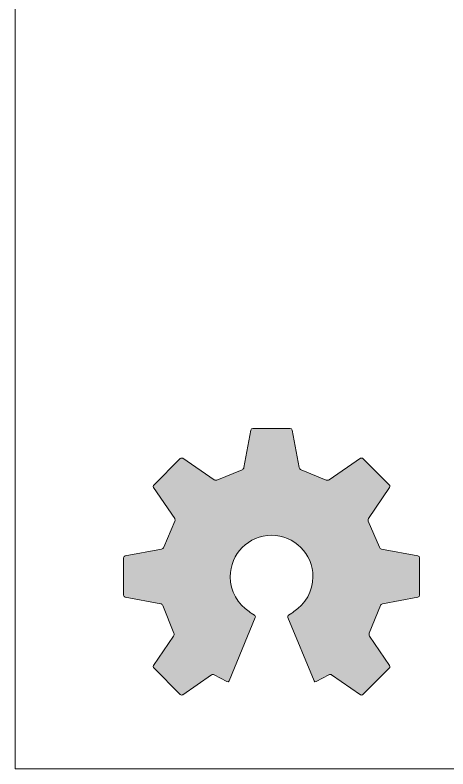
# Model space of a CAD drawing. Header units: inches. Extents: x 0.25 to 7.95, y -7.13 to -0.25.
# Drawn here: x 5.532 to 6.067, y -4.937 to -4.006 of the extents above; entities that cross this region are included whole.
import ezdxf

# ---------------------------------------------------------------- set-up
doc = ezdxf.new("R2010")
doc.units = ezdxf.units.IN
doc.header["$MEASUREMENT"] = 0
doc.layers.add('Layer 1', color=7, linetype='Continuous')

# ---------------------------------------------------------------- blocks, each defined once
blk = doc.blocks.new('block 75')
at = {"layer": 'Layer 1', "color": 7, "lineweight": 5, "true_color": 0xffffff}
blk.add_lwpolyline([(5.53159, -2.96855), (5.53159, -4.93706), (7.94877, -4.93706), (7.94877, -2.96855)], dxfattribs=at)
blk = doc.blocks.new('block 74')
at = {"layer": 'Layer 1'}
blk.add_blockref('block 75', (0, 0), dxfattribs=at)
blk = doc.blocks.new('block 110')
at = {"layer": 'Layer 1', "true_color": 0xed1f24}
h = blk.add_hatch(color=240, dxfattribs=at)
h.dxf.hatch_style = 2
edge = h.paths.add_edge_path()
edge.add_spline(control_points=[(6.0294, -4.67402), (6.0294, -4.67402), (5.9845, -4.66567), (5.9845, -4.66567), (5.98341, -4.66547), (5.98222, -4.66444), (5.98185, -4.66338), (5.98185, -4.66338), (5.96809, -4.63128), (5.96809, -4.63128), (5.96757, -4.63029), (5.96767, -4.62873), (5.96831, -4.62781), (5.96831, -4.62781), (5.99446, -4.58969), (5.99446, -4.58969), (5.99508, -4.58877), (5.99496, -4.58738), (5.99417, -4.58659), (5.99417, -4.58659), (5.96151, -4.55391), (5.96151, -4.55391), (5.96071, -4.55313), (5.95932, -4.553), (5.95841, -4.55363), (5.95841, -4.55363), (5.91961, -4.58025), (5.91961, -4.58025), (5.91869, -4.58088), (5.91712, -4.58099), (5.91612, -4.5805), (5.91612, -4.5805), (5.885, -4.56776), (5.885, -4.56776), (5.88395, -4.56741), (5.88291, -4.56623), (5.8827, -4.56513), (5.8827, -4.56513), (5.87406, -4.5187), (5.87406, -4.5187), (5.87386, -4.5176), (5.87278, -4.51671), (5.87167, -4.51671), (5.87167, -4.51671), (5.82546, -4.51671), (5.82546, -4.51671), (5.82435, -4.51671), (5.82327, -4.5176), (5.82307, -4.5187), (5.82307, -4.5187), (5.81443, -4.56513), (5.81443, -4.56513), (5.81422, -4.56623), (5.81319, -4.56741), (5.81213, -4.56776), (5.81213, -4.56776), (5.78101, -4.5805), (5.78101, -4.5805), (5.78001, -4.58099), (5.77844, -4.58088), (5.77752, -4.58025), (5.77752, -4.58025), (5.73873, -4.55363), (5.73873, -4.55363), (5.73781, -4.553), (5.73641, -4.55313), (5.73563, -4.55391), (5.73563, -4.55391), (5.70296, -4.58659), (5.70296, -4.58659), (5.70217, -4.58738), (5.70203, -4.58877), (5.70266, -4.58969), (5.70266, -4.58969), (5.72882, -4.62781), (5.72882, -4.62781), (5.72945, -4.62873), (5.72955, -4.63029), (5.72904, -4.63128), (5.72904, -4.63128), (5.71528, -4.66338), (5.71528, -4.66338), (5.71491, -4.66444), (5.71372, -4.66547), (5.71262, -4.66567), (5.71262, -4.66567), (5.66772, -4.67402), (5.66772, -4.67402), (5.66663, -4.67423), (5.66574, -4.6753), (5.66574, -4.67642), (5.66574, -4.67642), (5.66574, -4.72262), (5.66574, -4.72262), (5.66574, -4.72374), (5.66663, -4.72483), (5.66773, -4.72502), (5.66773, -4.72502), (5.71152, -4.73317), (5.71152, -4.73317), (5.71262, -4.73336), (5.71379, -4.73442), (5.71412, -4.73547), (5.71412, -4.73547), (5.7278, -4.76962), (5.7278, -4.76962), (5.72828, -4.77062), (5.72817, -4.77219), (5.72753, -4.77311), (5.72753, -4.77311), (5.70266, -4.80936), (5.70266, -4.80936), (5.70203, -4.81028), (5.70216, -4.81167), (5.70294, -4.81246), (5.70294, -4.81246), (5.73562, -4.84514), (5.73562, -4.84514), (5.73641, -4.84591), (5.73781, -4.84605), (5.73872, -4.84542), (5.73872, -4.84542), (5.77433, -4.82098), (5.77433, -4.82098), (5.77525, -4.82035), (5.77679, -4.8203), (5.77774, -4.82086), (5.77774, -4.82086), (5.79345, -4.82925), (5.79345, -4.82925), (5.79444, -4.82976), (5.7956, -4.82933), (5.79603, -4.8283), (5.79603, -4.8283), (5.82841, -4.75006), (5.82841, -4.75006), (5.82884, -4.74903), (5.82841, -4.74772), (5.82746, -4.74714), (5.82746, -4.74714), (5.82353, -4.74474), (5.82353, -4.74474), (5.8228, -4.74429), (5.82182, -4.74352), (5.82104, -4.74283), (5.80687, -4.73376), (5.79747, -4.71787), (5.79747, -4.69979), (5.79747, -4.67156), (5.82034, -4.64869), (5.84856, -4.64869), (5.87678, -4.64869), (5.89966, -4.67156), (5.89966, -4.69979), (5.89966, -4.71787), (5.89025, -4.73376), (5.87607, -4.74283), (5.87531, -4.74352), (5.87432, -4.74429), (5.8736, -4.74474), (5.8736, -4.74474), (5.86967, -4.74714), (5.86967, -4.74714), (5.86872, -4.74772), (5.86829, -4.74903), (5.86871, -4.75006), (5.86871, -4.75006), (5.90109, -4.8283), (5.90109, -4.8283), (5.90152, -4.82933), (5.90268, -4.82976), (5.90367, -4.82925), (5.90367, -4.82925), (5.91937, -4.82087), (5.91937, -4.82087), (5.92034, -4.8203), (5.92187, -4.82035), (5.92279, -4.82098), (5.92279, -4.82098), (5.9584, -4.84542), (5.9584, -4.84542), (5.95932, -4.84605), (5.96071, -4.84591), (5.9615, -4.84514), (5.9615, -4.84514), (5.99417, -4.81246), (5.99417, -4.81246), (5.99496, -4.81168), (5.9951, -4.81028), (5.99446, -4.80937), (5.99446, -4.80937), (5.96958, -4.77311), (5.96958, -4.77311), (5.96896, -4.7722), (5.96884, -4.77063), (5.96933, -4.76963), (5.96933, -4.76963), (5.983, -4.73547), (5.983, -4.73547), (5.98334, -4.73442), (5.9845, -4.73337), (5.9856, -4.73317), (5.9856, -4.73317), (6.02939, -4.72502), (6.02939, -4.72502), (6.03048, -4.72483), (6.03138, -4.72375), (6.03138, -4.72262), (6.03138, -4.72262), (6.03139, -4.67642), (6.03139, -4.67642), (6.03139, -4.6753), (6.03049, -4.67423), (6.0294, -4.67402)], knot_values=[0, 0, 0, 0, 0.013889, 0.013889, 0.013889, 0.027778, 0.027778, 0.027778, 0.041667, 0.041667, 0.041667, 0.055556, 0.055556, 0.055556, 0.069444, 0.069444, 0.069444, 0.083333, 0.083333, 0.083333, 0.097222, 0.097222, 0.097222, 0.111111, 0.111111, 0.111111, 0.125, 0.125, 0.125, 0.138889, 0.138889, 0.138889, 0.152778, 0.152778, 0.152778, 0.166667, 0.166667, 0.166667, 0.180556, 0.180556, 0.180556, 0.194444, 0.194444, 0.194444, 0.208333, 0.208333, 0.208333, 0.222222, 0.222222, 0.222222, 0.236111, 0.236111, 0.236111, 0.25, 0.25, 0.25, 0.263889, 0.263889, 0.263889, 0.277778, 0.277778, 0.277778, 0.291667, 0.291667, 0.291667, 0.305556, 0.305556, 0.305556, 0.319444, 0.319444, 0.319444, 0.333333, 0.333333, 0.333333, 0.347222, 0.347222, 0.347222, 0.361111, 0.361111, 0.361111, 0.375, 0.375, 0.375, 0.388889, 0.388889, 0.388889, 0.402778, 0.402778, 0.402778, 0.416667, 0.416667, 0.416667, 0.430556, 0.430556, 0.430556, 0.444444, 0.444444, 0.444444, 0.458333, 0.458333, 0.458333, 0.472222, 0.472222, 0.472222, 0.486111, 0.486111, 0.486111, 0.5, 0.5, 0.5, 0.513889, 0.513889, 0.513889, 0.527778, 0.527778, 0.527778, 0.541667, 0.541667, 0.541667, 0.555556, 0.555556, 0.555556, 0.569444, 0.569444, 0.569444, 0.583333, 0.583333, 0.583333, 0.597222, 0.597222, 0.597222, 0.611111, 0.611111, 0.611111, 0.625, 0.625, 0.625, 0.638889, 0.638889, 0.638889, 0.652778, 0.652778, 0.652778, 0.666667, 0.666667, 0.666667, 0.680556, 0.680556, 0.680556, 0.694444, 0.694444, 0.694444, 0.708333, 0.708333, 0.708333, 0.722222, 0.722222, 0.722222, 0.736111, 0.736111, 0.736111, 0.75, 0.75, 0.75, 0.763889, 0.763889, 0.763889, 0.777778, 0.777778, 0.777778, 0.791667, 0.791667, 0.791667, 0.805556, 0.805556, 0.805556, 0.819444, 0.819444, 0.819444, 0.833333, 0.833333, 0.833333, 0.847222, 0.847222, 0.847222, 0.861111, 0.861111, 0.861111, 0.875, 0.875, 0.875, 0.888889, 0.888889, 0.888889, 0.902778, 0.902778, 0.902778, 0.916667, 0.916667, 0.916667, 0.930556, 0.930556, 0.930556, 0.944444, 0.944444, 0.944444, 0.958333, 0.958333, 0.958333, 0.972222, 0.972222, 0.972222, 0.986111, 0.986111, 0.986111, 0.986111], degree=3, periodic=0)
edge.add_line((6.0294, -4.67402), (6.0294, -4.67402))
at = {"layer": 'Layer 1', "lineweight": 0}
blk.add_open_spline([(6.0294, -4.67402), (6.0294, -4.67402), (5.9845, -4.66567), (5.9845, -4.66567), (5.98341, -4.66547), (5.98222, -4.66444), (5.98185, -4.66338), (5.98185, -4.66338), (5.96809, -4.63128), (5.96809, -4.63128), (5.96757, -4.63029), (5.96767, -4.62873), (5.96831, -4.62781), (5.96831, -4.62781), (5.99446, -4.58969), (5.99446, -4.58969), (5.99508, -4.58877), (5.99496, -4.58738), (5.99417, -4.58659), (5.99417, -4.58659), (5.96151, -4.55391), (5.96151, -4.55391), (5.96071, -4.55313), (5.95932, -4.553), (5.95841, -4.55363), (5.95841, -4.55363), (5.91961, -4.58025), (5.91961, -4.58025), (5.91869, -4.58088), (5.91712, -4.58099), (5.91612, -4.5805), (5.91612, -4.5805), (5.885, -4.56776), (5.885, -4.56776), (5.88395, -4.56741), (5.88291, -4.56623), (5.8827, -4.56513), (5.8827, -4.56513), (5.87406, -4.5187), (5.87406, -4.5187), (5.87386, -4.5176), (5.87278, -4.51671), (5.87167, -4.51671), (5.87167, -4.51671), (5.82546, -4.51671), (5.82546, -4.51671), (5.82435, -4.51671), (5.82327, -4.5176), (5.82307, -4.5187), (5.82307, -4.5187), (5.81443, -4.56513), (5.81443, -4.56513), (5.81422, -4.56623), (5.81319, -4.56741), (5.81213, -4.56776), (5.81213, -4.56776), (5.78101, -4.5805), (5.78101, -4.5805), (5.78001, -4.58099), (5.77844, -4.58088), (5.77752, -4.58025), (5.77752, -4.58025), (5.73873, -4.55363), (5.73873, -4.55363), (5.73781, -4.553), (5.73641, -4.55313), (5.73563, -4.55391), (5.73563, -4.55391), (5.70296, -4.58659), (5.70296, -4.58659), (5.70217, -4.58738), (5.70203, -4.58877), (5.70266, -4.58969), (5.70266, -4.58969), (5.72882, -4.62781), (5.72882, -4.62781), (5.72945, -4.62873), (5.72955, -4.63029), (5.72904, -4.63128), (5.72904, -4.63128), (5.71528, -4.66338), (5.71528, -4.66338), (5.71491, -4.66444), (5.71372, -4.66547), (5.71262, -4.66567), (5.71262, -4.66567), (5.66772, -4.67402), (5.66772, -4.67402), (5.66663, -4.67423), (5.66574, -4.6753), (5.66574, -4.67642), (5.66574, -4.67642), (5.66574, -4.72262), (5.66574, -4.72262), (5.66574, -4.72374), (5.66663, -4.72483), (5.66773, -4.72502), (5.66773, -4.72502), (5.71152, -4.73317), (5.71152, -4.73317), (5.71262, -4.73336), (5.71379, -4.73442), (5.71412, -4.73547), (5.71412, -4.73547), (5.7278, -4.76962), (5.7278, -4.76962), (5.72828, -4.77062), (5.72817, -4.77219), (5.72753, -4.77311), (5.72753, -4.77311), (5.70266, -4.80936), (5.70266, -4.80936), (5.70203, -4.81028), (5.70216, -4.81167), (5.70294, -4.81246), (5.70294, -4.81246), (5.73562, -4.84514), (5.73562, -4.84514), (5.73641, -4.84591), (5.73781, -4.84605), (5.73872, -4.84542), (5.73872, -4.84542), (5.77433, -4.82098), (5.77433, -4.82098), (5.77525, -4.82035), (5.77679, -4.8203), (5.77774, -4.82086), (5.77774, -4.82086), (5.79345, -4.82925), (5.79345, -4.82925), (5.79444, -4.82976), (5.7956, -4.82933), (5.79603, -4.8283), (5.79603, -4.8283), (5.82841, -4.75006), (5.82841, -4.75006), (5.82884, -4.74903), (5.82841, -4.74772), (5.82746, -4.74714), (5.82746, -4.74714), (5.82353, -4.74474), (5.82353, -4.74474), (5.8228, -4.74429), (5.82182, -4.74352), (5.82104, -4.74283), (5.80687, -4.73376), (5.79747, -4.71787), (5.79747, -4.69979), (5.79747, -4.67156), (5.82034, -4.64869), (5.84856, -4.64869), (5.87678, -4.64869), (5.89966, -4.67156), (5.89966, -4.69979), (5.89966, -4.71787), (5.89025, -4.73376), (5.87607, -4.74283), (5.87531, -4.74352), (5.87432, -4.74429), (5.8736, -4.74474), (5.8736, -4.74474), (5.86967, -4.74714), (5.86967, -4.74714), (5.86872, -4.74772), (5.86829, -4.74903), (5.86871, -4.75006), (5.86871, -4.75006), (5.90109, -4.8283), (5.90109, -4.8283), (5.90152, -4.82933), (5.90268, -4.82976), (5.90367, -4.82925), (5.90367, -4.82925), (5.91937, -4.82087), (5.91937, -4.82087), (5.92034, -4.8203), (5.92187, -4.82035), (5.92279, -4.82098), (5.92279, -4.82098), (5.9584, -4.84542), (5.9584, -4.84542), (5.95932, -4.84605), (5.96071, -4.84591), (5.9615, -4.84514), (5.9615, -4.84514), (5.99417, -4.81246), (5.99417, -4.81246), (5.99496, -4.81168), (5.9951, -4.81028), (5.99446, -4.80937), (5.99446, -4.80937), (5.96958, -4.77311), (5.96958, -4.77311), (5.96896, -4.7722), (5.96884, -4.77063), (5.96933, -4.76963), (5.96933, -4.76963), (5.983, -4.73547), (5.983, -4.73547), (5.98334, -4.73442), (5.9845, -4.73337), (5.9856, -4.73317), (5.9856, -4.73317), (6.02939, -4.72502), (6.02939, -4.72502), (6.03048, -4.72483), (6.03138, -4.72375), (6.03138, -4.72262), (6.03138, -4.72262), (6.03139, -4.67642), (6.03139, -4.67642), (6.03139, -4.6753), (6.03049, -4.67423), (6.0294, -4.67402)], degree=3, knots=[0, 0, 0, 0, 1, 1, 1, 2, 2, 2, 3, 3, 3, 4, 4, 4, 5, 5, 5, 6, 6, 6, 7, 7, 7, 8, 8, 8, 9, 9, 9, 10, 10, 10, 11, 11, 11, 12, 12, 12, 13, 13, 13, 14, 14, 14, 15, 15, 15, 16, 16, 16, 17, 17, 17, 18, 18, 18, 19, 19, 19, 20, 20, 20, 21, 21, 21, 22, 22, 22, 23, 23, 23, 24, 24, 24, 25, 25, 25, 26, 26, 26, 27, 27, 27, 28, 28, 28, 29, 29, 29, 30, 30, 30, 31, 31, 31, 32, 32, 32, 33, 33, 33, 34, 34, 34, 35, 35, 35, 36, 36, 36, 37, 37, 37, 38, 38, 38, 39, 39, 39, 40, 40, 40, 41, 41, 41, 42, 42, 42, 43, 43, 43, 44, 44, 44, 45, 45, 45, 46, 46, 46, 47, 47, 47, 48, 48, 48, 49, 49, 49, 50, 50, 50, 51, 51, 51, 52, 52, 52, 53, 53, 53, 54, 54, 54, 55, 55, 55, 56, 56, 56, 57, 57, 57, 58, 58, 58, 59, 59, 59, 60, 60, 60, 61, 61, 61, 62, 62, 62, 63, 63, 63, 64, 64, 64, 65, 65, 65, 66, 66, 66, 67, 67, 67, 68, 68, 68, 69, 69, 69, 70, 70, 70, 71, 71, 71, 71], dxfattribs=at)
blk = doc.blocks.new('block 109')
at = {"layer": 'Layer 1'}
blk.add_blockref('block 110', (0, 0), dxfattribs=at)

msp = doc.modelspace()

# ---------------------------------------------------------------- block references
at = {"layer": 'Layer 1'}
for name in ['block 74', 'block 109']:
    msp.add_blockref(name, (0, 0), dxfattribs=at)

doc.saveas('drawing.dxf')
